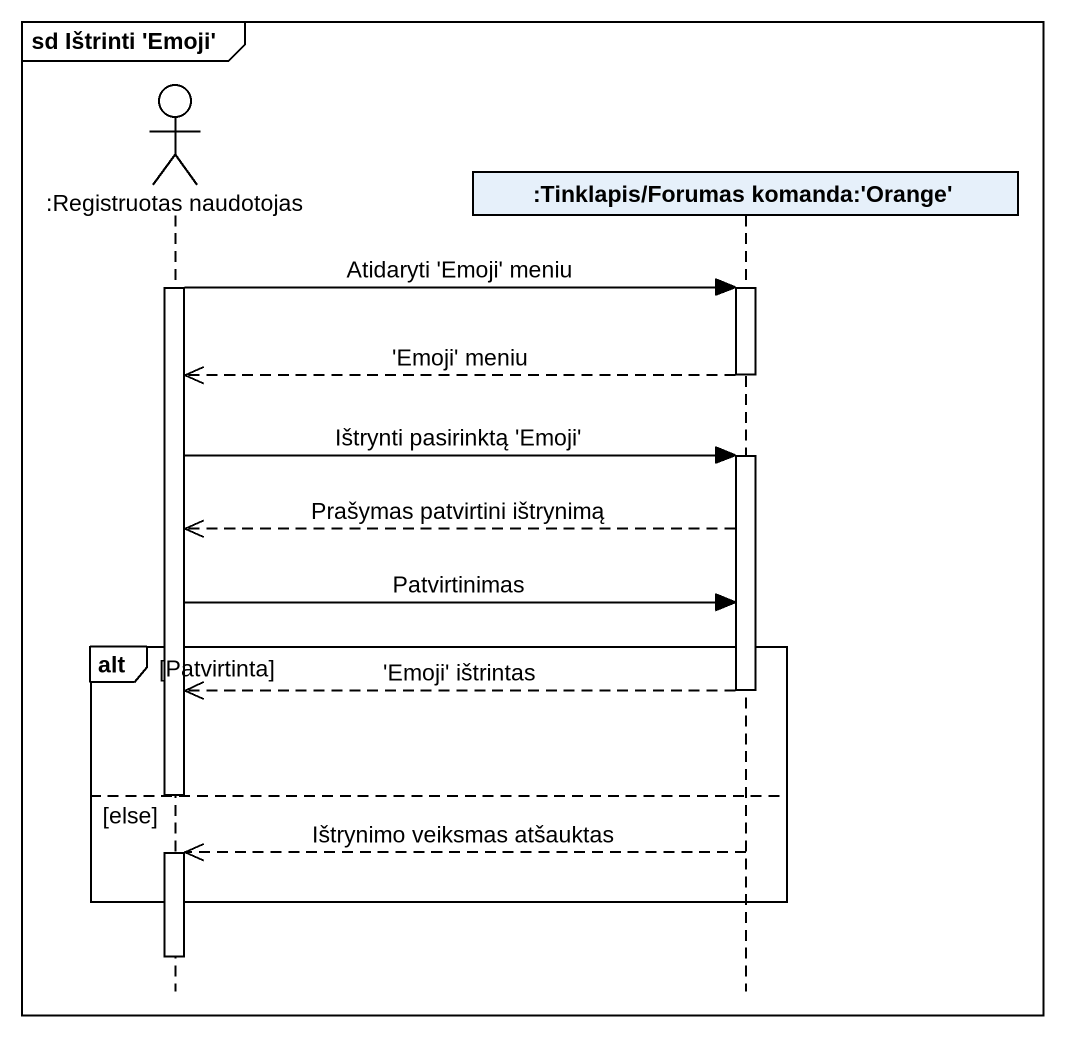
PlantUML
@startuml
mainframe sd Ištrinti 'Emoji'
hide footbox
actor ":Registruotas naudotojas" as Registruotas_naudotojas
participant ":Tinklapis/Forumas komanda:'Orange'" as Tinklapis_Forumas_komanda

activate Registruotas_naudotojas
Registruotas_naudotojas -> Tinklapis_Forumas_komanda : Atidaryti 'Emoji' meniu
activate Tinklapis_Forumas_komanda
Tinklapis_Forumas_komanda -->> Registruotas_naudotojas : 'Emoji' meniu
deactivate Tinklapis_Forumas_komanda
Registruotas_naudotojas -> Tinklapis_Forumas_komanda : Ištrynti pasirinktą 'Emoji'
activate Tinklapis_Forumas_komanda
Tinklapis_Forumas_komanda -->> Registruotas_naudotojas : Prašymas patvirtini ištrynimą
Registruotas_naudotojas -> Tinklapis_Forumas_komanda : Patvirtinimas
alt Patvirtinta
  Tinklapis_Forumas_komanda -->> Registruotas_naudotojas : 'Emoji' ištrintas
  deactivate Tinklapis_Forumas_komanda
else else
  deactivate Registruotas_naudotojas
  Tinklapis_Forumas_komanda -->> Registruotas_naudotojas : Ištrynimo veiksmas atšauktas
  activate Registruotas_naudotojas
end
deactivate Registruotas_naudotojas
@enduml
